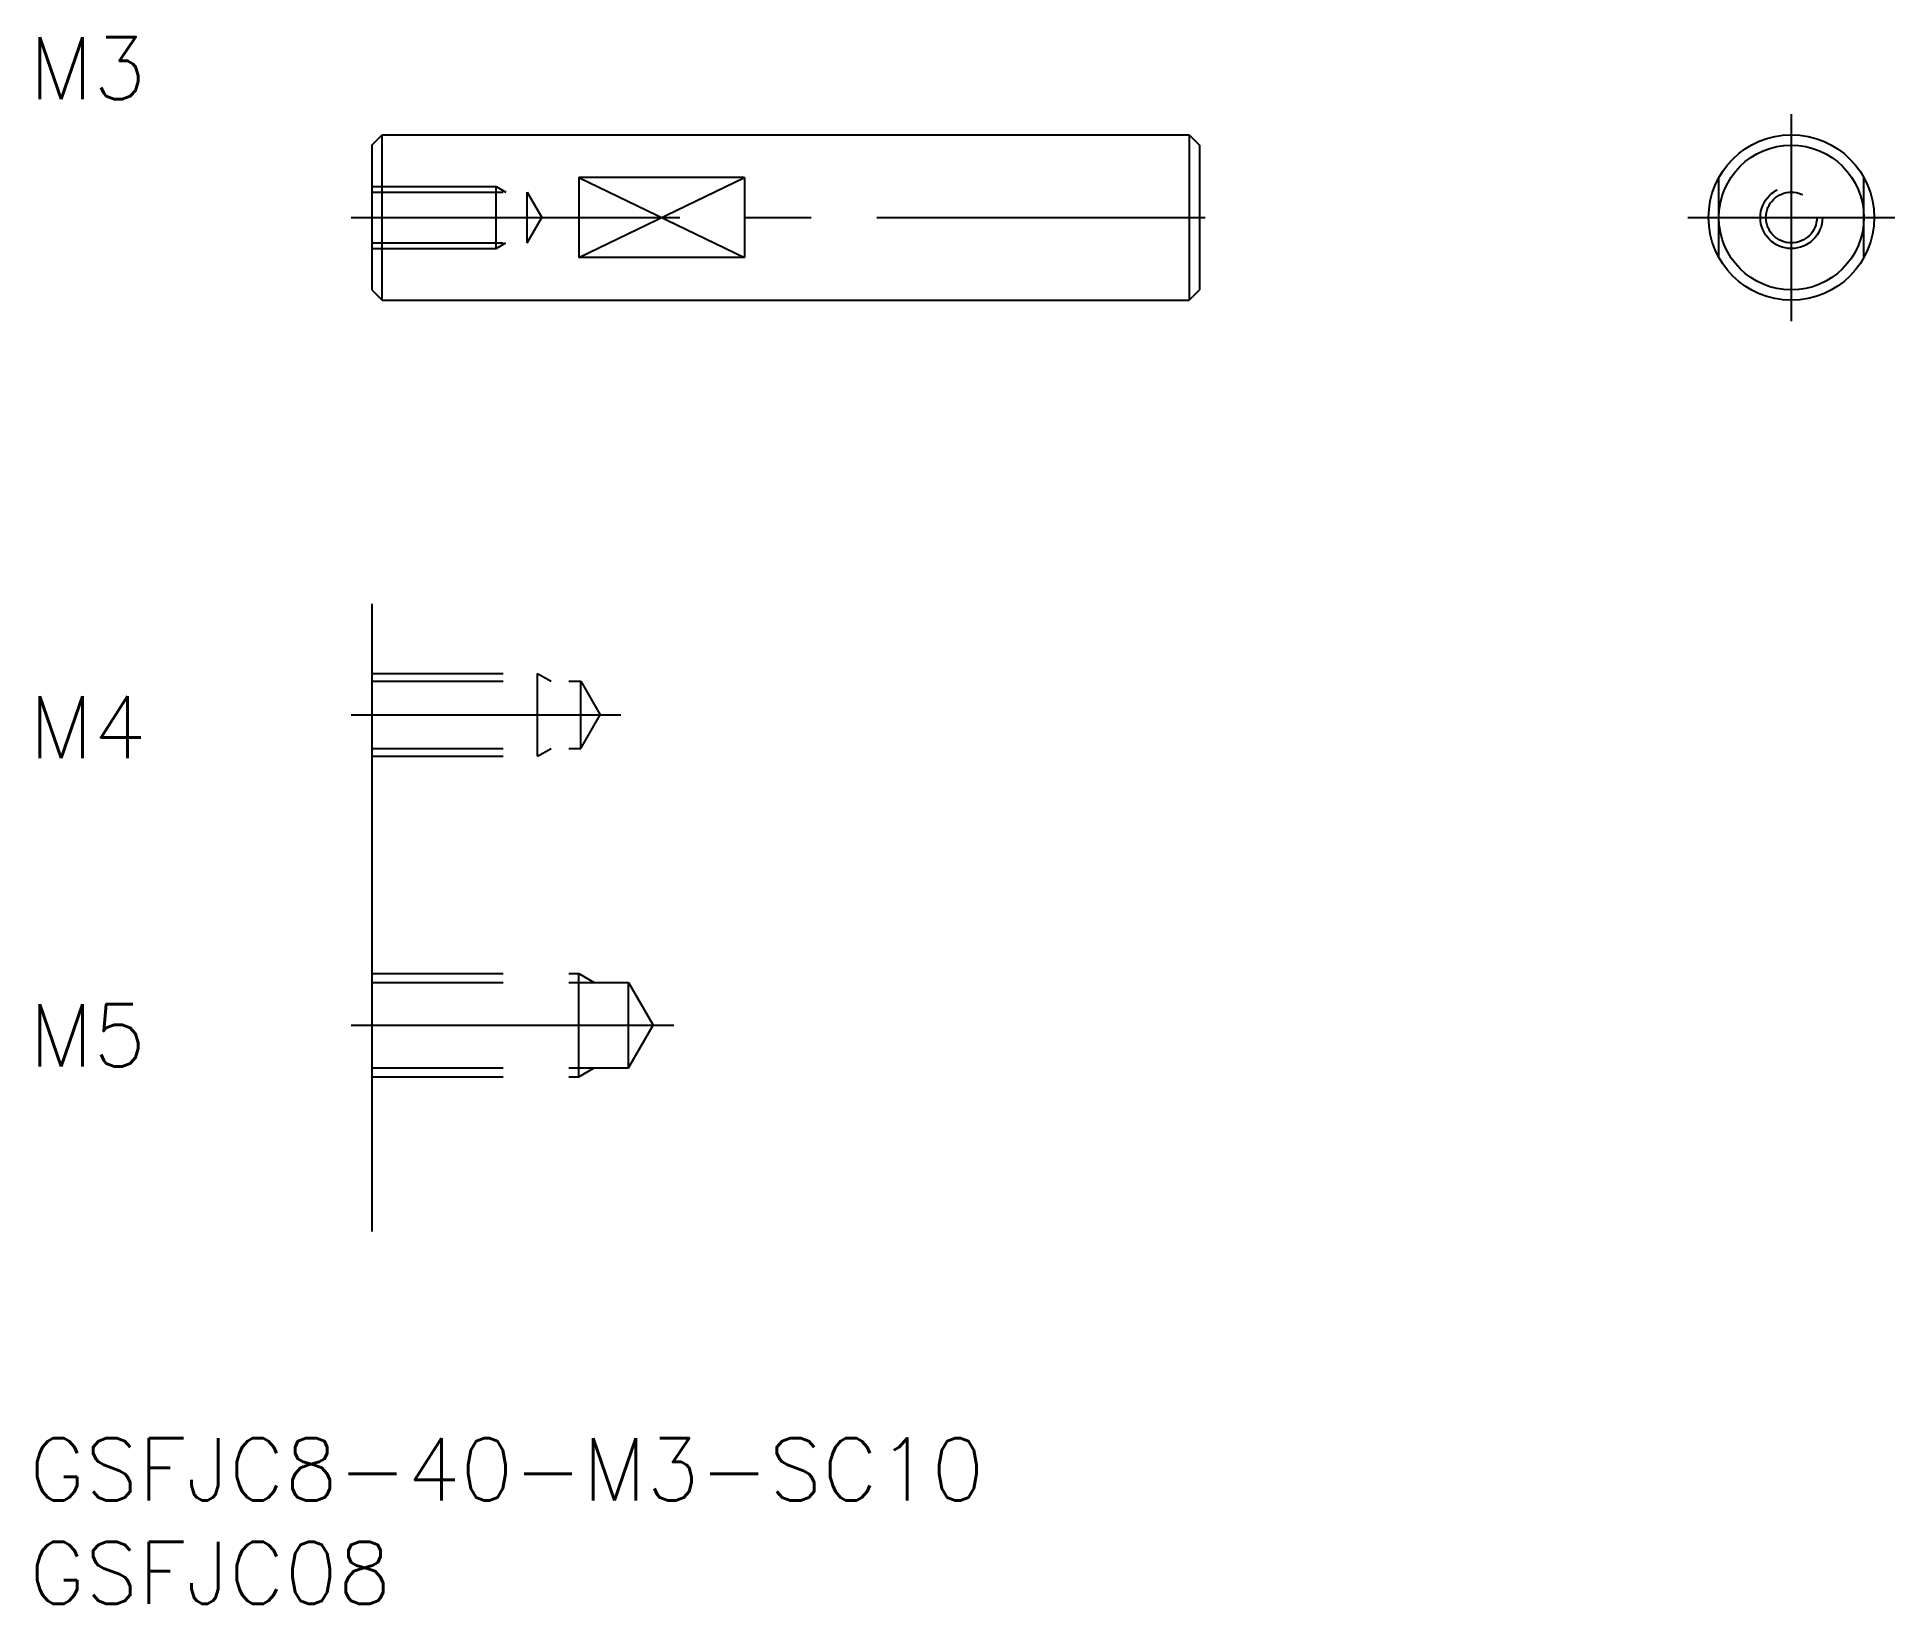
# Model space of a CAD drawing. Extents: x 0.4 to 90.2, y -8 to 67.7.
import ezdxf

# ---------------------------------------------------------------- set-up
doc = ezdxf.new("R2010")
doc.units = 0
doc.header["$LTSCALE"] = 0.5
doc.linetypes.add('CENTER', pattern=[50.8, 31.75, -6.35, 6.35, -6.35])
doc.linetypes.add('DASHED', pattern=[19.05, 12.7, -6.35])
for name, color, linetype in [('MSM_CENTER', 1, 'CENTER'), ('MSM_CONTINUOUS', 7, 'CONTINUOUS'), ('MSM_DASHED', 4, 'DASHED'), ('MSM_NARROW', 5, 'CONTINUOUS'), ('MSM_PART_NUMBER', 7, 'CONTINUOUS')]:
    doc.layers.add(name, color=color, linetype=linetype)
doc.styles.get("Standard").update_dxf_attribs({"font": 'txt.shx', "height": 3, "bigfont": 'bigfont.shx'})

# ---------------------------------------------------------------- blocks, each defined once
blk = doc.blocks.new('*U17')
at = {"layer": 'MSM_PART_NUMBER'}
blk.add_text('GSFJC8-40-M3-SC10', height=3, dxfattribs=at).set_placement((0, -3))
blk = doc.blocks.new('*U18')
at = {"layer": 'MSM_PART_NUMBER'}
blk.add_text('GSFJC08', height=3, dxfattribs=at).set_placement((0, -8))
blk = doc.blocks.new('*U20')
at = {"layer": 'MSM_PART_NUMBER'}
blk.add_text('M4', height=3, dxfattribs=at).set_placement((0, 32.867))
blk = doc.blocks.new('*U21')
at = {"layer": 'MSM_PART_NUMBER'}
blk.add_text('M5', height=3, dxfattribs=at).set_placement((0, 17.971))
blk = doc.blocks.new('*U22')
at = {"layer": 'MSM_PART_NUMBER'}
blk.add_text('M3', height=3, dxfattribs=at).set_placement((0, 64.705))

msp = doc.modelspace()

# ---------------------------------------------------------------- linework, layer by layer
at = {"layer": 'MSM_CENTER'}
for p, q in [((85.157, 53.989), (85.157, 63.989)), ((15.56, 58.989), (57.56, 58.989)), ((80.157, 58.989), (90.157, 58.989)), ((15.56, 34.96), (28.596, 34.96)), ((15.56, 19.96), (31.154, 19.96))]:
    msp.add_line(p, q, dxfattribs=at)
at = {"layer": 'MSM_CONTINUOUS'}
for p, q in [((16.56, 62.489), (17.06, 62.989)), ((17.06, 62.989), (56.06, 62.989)), ((17.06, 54.989), (17.06, 62.989)), ((56.06, 62.989), (56.56, 62.489)), ((56.06, 62.989), (56.06, 54.989)), ((16.56, 62.489), (16.56, 55.489)), ((56.56, 62.489), (56.56, 55.489)), ((26.56, 60.926), (26.56, 57.053)), ((34.56, 60.926), (26.56, 60.926)), ((34.56, 60.926), (34.56, 57.053)), ((34.56, 57.053), (26.56, 57.053)), ((16.56, 55.489), (17.06, 54.989)), ((17.06, 54.989), (56.06, 54.989)), ((56.56, 55.489), (56.06, 54.989)), ((16.56, 40.327), (16.56, 10))]:
    msp.add_line(p, q, dxfattribs=at)
for radius in [4, 3.5]:
    msp.add_circle((85.157, 58.989), radius, dxfattribs=at)
at = {"layer": 'MSM_DASHED'}
for p, q in [((16.56, 60.489), (22.56, 60.489)), ((16.56, 60.219), (24.06, 60.219)), ((22.56, 57.489), (22.56, 60.489)), ((22.56, 60.489), (23.029, 60.219)), ((24.06, 57.76), (24.06, 60.219)), ((24.06, 60.219), (24.77, 58.989)), ((81.657, 57.053), (81.657, 60.926)), ((88.657, 57.053), (88.657, 60.926)), ((24.06, 57.76), (24.77, 58.989)), ((16.56, 57.76), (24.06, 57.76)), ((16.56, 57.489), (22.56, 57.489)), ((22.56, 57.489), (23.029, 57.76)), ((16.56, 36.96), (24.56, 36.96)), ((24.56, 32.96), (24.56, 36.96)), ((24.56, 36.96), (25.217, 36.581)), ((16.56, 36.581), (26.66, 36.581)), ((26.66, 33.339), (26.66, 36.581)), ((26.66, 36.581), (27.596, 34.96)), ((26.66, 33.339), (27.596, 34.96)), ((16.56, 33.339), (26.66, 33.339)), ((24.56, 32.96), (25.217, 33.339)), ((16.56, 32.96), (24.56, 32.96)), ((16.56, 22.46), (26.56, 22.46)), ((26.56, 17.46), (26.56, 22.46)), ((26.56, 22.46), (27.31, 22.027)), ((16.56, 22.027), (28.96, 22.027)), ((28.96, 17.893), (28.96, 22.027)), ((28.96, 22.027), (30.154, 19.96)), ((28.96, 17.893), (30.154, 19.96)), ((16.56, 17.893), (28.96, 17.893)), ((16.56, 17.46), (26.56, 17.46)), ((26.56, 17.46), (27.31, 17.893))]:
    msp.add_line(p, q, dxfattribs=at)
for radius in [1.5, 1.23]:
    msp.add_circle((85.157, 58.989), radius, dxfattribs=at)
at = {"layer": 'MSM_NARROW'}
for p, q in [((26.56, 57.053), (34.56, 60.926)), ((26.56, 60.926), (34.56, 57.053))]:
    msp.add_line(p, q, dxfattribs=at)

# ---------------------------------------------------------------- block references
at = {"layer": 'MSM_CONTINUOUS'}
for name in ['*U22', '*U20', '*U21', '*U17', '*U18']:
    msp.add_blockref(name, (0, 0), dxfattribs=at)

doc.saveas('drawing.dxf')
